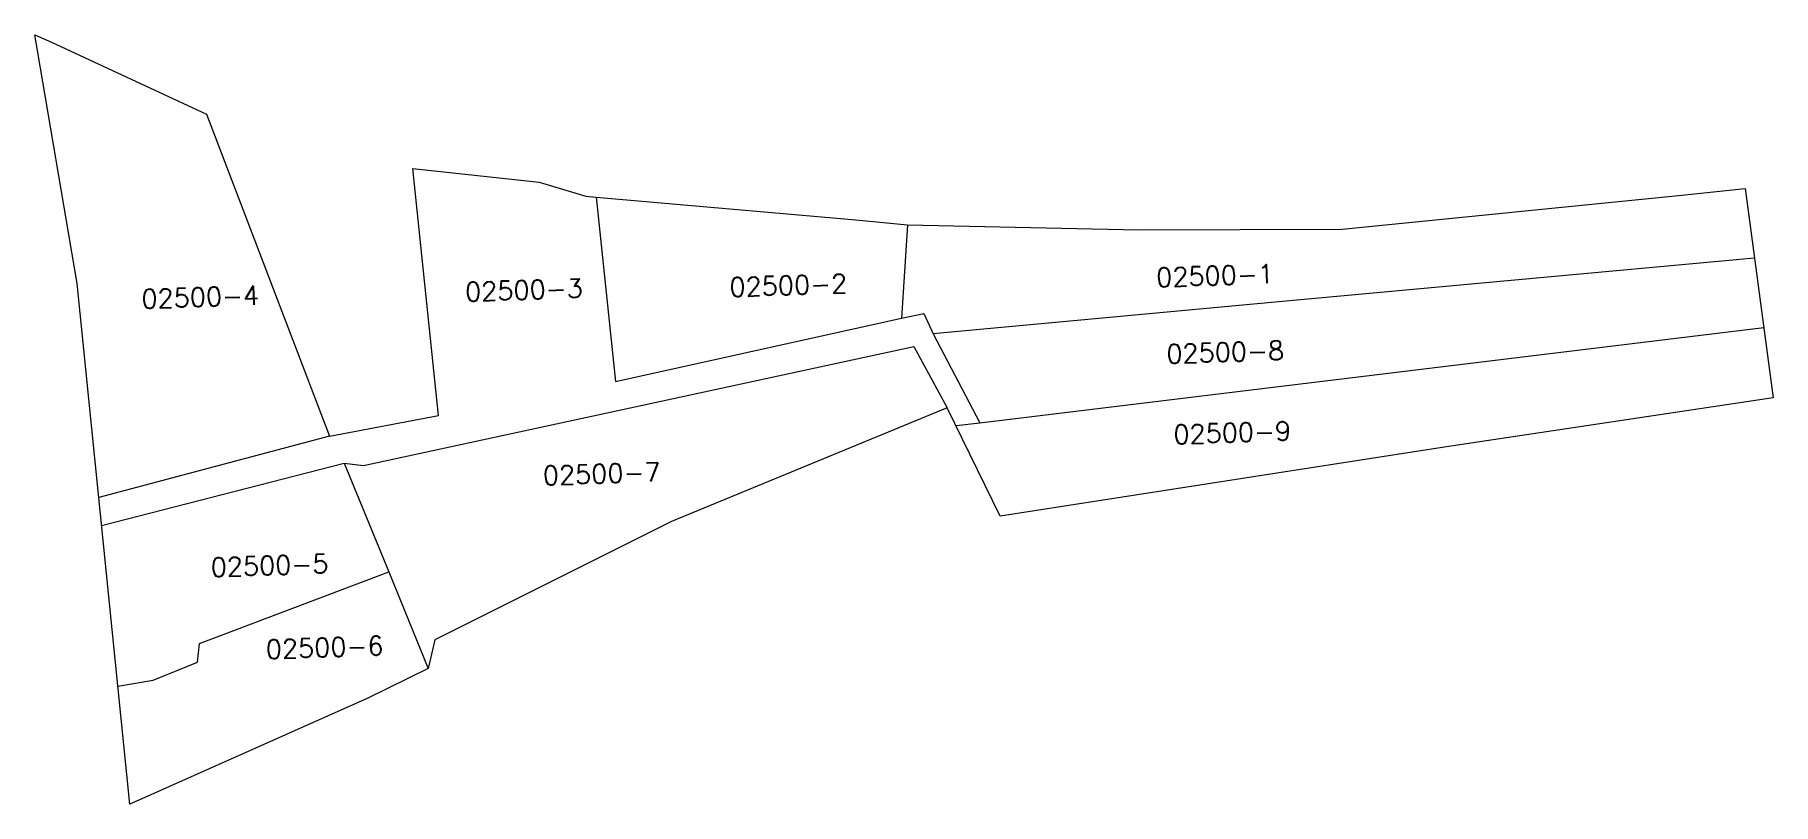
# Model space of a CAD drawing. Header units: metres. Extents: x 7524375 to 7524606, y 4692011 to 4692113.
import ezdxf

# ---------------------------------------------------------------- set-up
doc = ezdxf.new("R2010")
doc.units = ezdxf.units.M
doc.layers.add('Ndarjet', color=1, linetype='Continuous', lineweight=0)
doc.styles.get("Standard").update_dxf_attribs({"font": 'simplex.shx'})

msp = doc.modelspace()

# ---------------------------------------------------------------- linework, layer by layer
at = {"layer": 'Ndarjet', "flags": 128}
for points in [[(7524375.05, 4692113.02), (7524377.27, 4692112.04), (7524397.85, 4692102.48), (7524414.2, 4692059.66), (7524428.71, 4692062.44), (7524425.27, 4692095.24), (7524442.08, 4692093.42), (7524448.26, 4692091.56), (7524449.65, 4692091.45), (7524484.16, 4692088.43), (7524491.02, 4692087.78), (7524521.73, 4692087.12), (7524548.8, 4692087.21), (7524593.45, 4692091.67), (7524602.31, 4692092.6), (7524606.06, 4692064.76), (7524562.63, 4692058.27), (7524503.32, 4692049.05), (7524496.31, 4692063.46), (7524459.65, 4692048.34), (7524428.22, 4692032.61), (7524427.31, 4692028.83), (7524419.32, 4692024.85), (7524387.68, 4692010.77), (7524380.69, 4692079.98), (7524375.05, 4692113.02)], [(7524449.63, 4692091.45), (7524452.24, 4692066.95), (7524490.24, 4692075.35), (7524493.2, 4692076), (7524494.42, 4692073.28), (7524500.62, 4692061.46)], [(7524491.02, 4692087.78), (7524490.24, 4692075.35)], [(7524603.55, 4692083.35), (7524539.86, 4692077.48), (7524494.42, 4692073.28)], [(7524500.62, 4692061.46), (7524604.8, 4692074.11)], [(7524383.94, 4692047.79), (7524416.18, 4692056.11), (7524418.75, 4692055.77), (7524491.88, 4692071.61), (7524496.31, 4692063.46)], [(7524497.47, 4692061.08), (7524500.62, 4692061.46)], [(7524414.2, 4692059.66), (7524383.56, 4692051.55)]]:
    msp.add_lwpolyline(points, dxfattribs=at)
for points, elevation in [([(7524416.18, 4692056.11), (7524422.08, 4692041.64), (7524427.31, 4692028.83)], 556.46), ([(7524386.09, 4692026.47), (7524390.78, 4692027.27), (7524396.69, 4692029.66), (7524396.92, 4692032.14), (7524422.08, 4692041.64)], 556.03)]:
    msp.add_lwpolyline(points, dxfattribs=dict(at, elevation=elevation))

# ---------------------------------------------------------------- texts
at = {"layer": 'Ndarjet'}
for s, p in [('02500-2', (7524467.41, 4692078.22)), ('02500-1', (7524524.11, 4692079.51)), ('02500-4', (7524389.27, 4692076.66)), ('02500-3', (7524432.28, 4692077.6)), ('02500-8', (7524525.46, 4692069.34)), ('02500-9', (7524526.4, 4692058.64)), ('02500-7', (7524442.61, 4692053.19)), ('02500-5', (7524398.48, 4692040.99)), ('02500-6', (7524405.8, 4692030.1))]:
    msp.add_text(s, height=2.5, rotation=1.9083, dxfattribs=at).set_placement(p)

doc.saveas('drawing.dxf')
